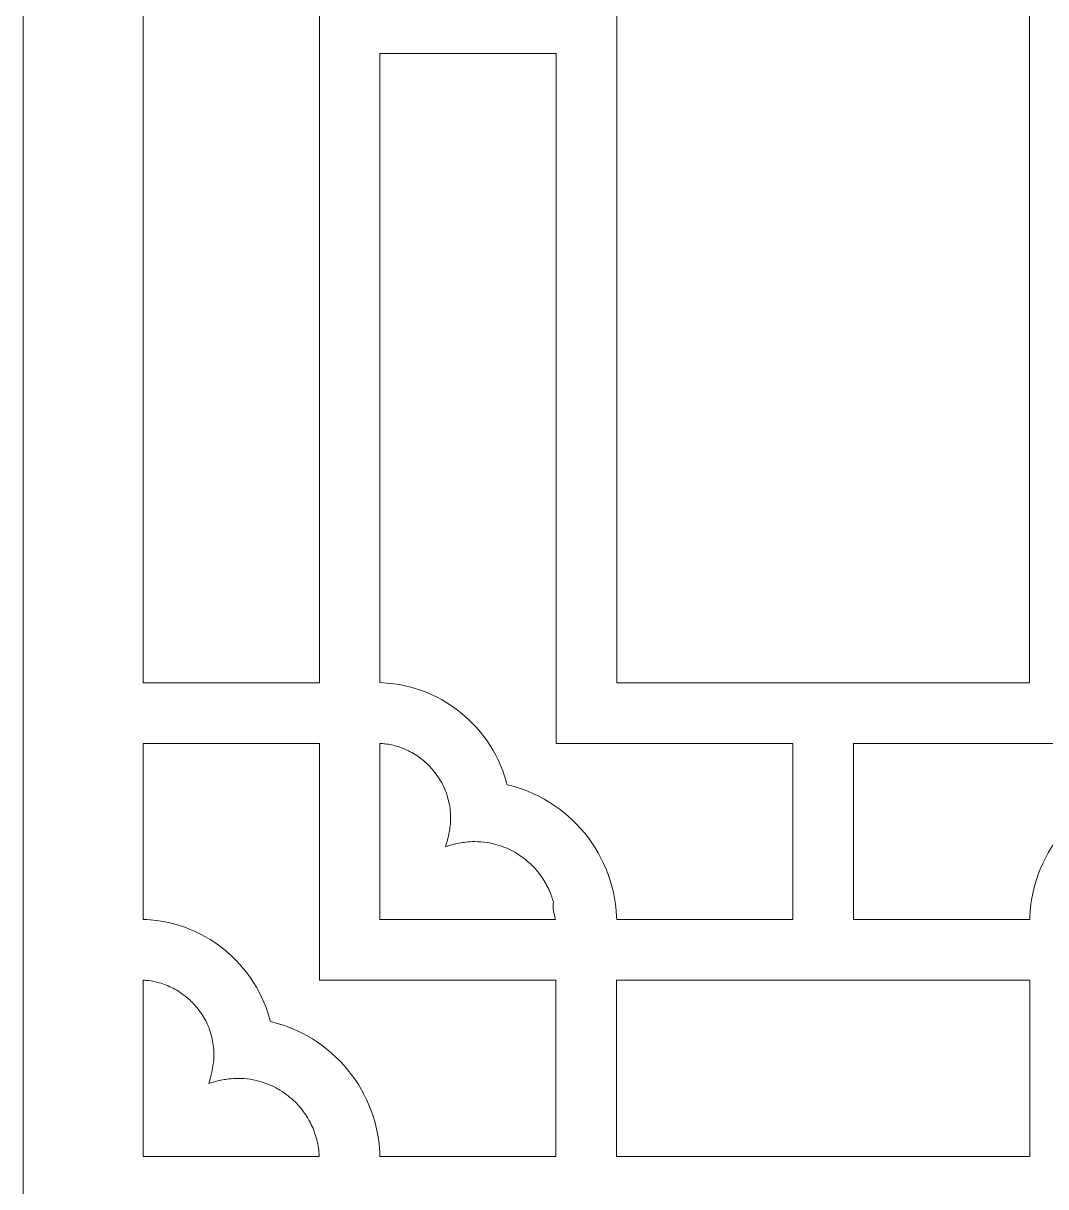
# Model space of a CAD drawing. Header units: centimetres. Extents: x -16.1 to -7.2, y -9.5 to 9.5.
# Drawn here: x -16.137 to -13.483, y -3.02 to 0 of the extents above; entities that cross this region are included whole.
import ezdxf

# ---------------------------------------------------------------- set-up
doc = ezdxf.new("R2010")
doc.units = ezdxf.units.CM
doc.header["$MEASUREMENT"] = 0
doc.layers.add('layer 1', color=7, linetype='Continuous')

msp = doc.modelspace()

# ---------------------------------------------------------------- linework, layer by layer
at = {"layer": 'layer 1', "color": 250, "lineweight": 9}
msp.add_open_spline([(-11.98374, 9.5), (-11.98374, 9.5), (-11.98374, -9.5), (-11.98374, -9.5), (-11.98374, -9.5), (-11.98374, -9.5), (-16.13676, -9.5), (-16.13676, -9.5), (-16.13676, -9.5), (-16.13676, -9.5), (-16.13676, 9.5), (-16.13676, 9.5), (-16.13676, 9.5), (-16.13676, 9.5), (-11.98374, 9.5), (-11.98374, 9.5)], degree=3, knots=[0, 0, 0, 0, 0.2, 0.2, 0.2, 0.2, 0.4, 0.4, 0.4, 0.4, 0.6, 0.6, 0.6, 0.6, 1, 1, 1, 1], dxfattribs=at)
at = {"layer": 'layer 1', "color": 7, "lineweight": 9}
for points, knots in [([(-15.82527, 1.71264), (-15.82527, 1.71264), (-15.82527, -1.71187), (-15.82527, -1.71187), (-15.82527, -1.71187), (-15.82527, -1.71187), (-15.368, -1.71187), (-15.368, -1.71187), (-15.368, -1.71187), (-15.368, -1.71187), (-15.368, 1.71264), (-15.368, 1.71264), (-15.368, 1.71264), (-15.368, 1.71264), (-15.82527, 1.71264), (-15.82527, 1.71264)], [0, 0, 0, 0, 0.2, 0.2, 0.2, 0.2, 0.4, 0.4, 0.4, 0.4, 0.6, 0.6, 0.6, 0.6, 1, 1, 1, 1]), ([(-13.52434, 1.7121), (-13.52434, 1.7121), (-14.59619, 1.7121), (-14.59619, 1.7121), (-14.59619, 1.7121), (-14.59619, 1.7121), (-14.59619, -1.71207), (-14.59619, -1.71207), (-14.59619, -1.71207), (-14.59619, -1.71207), (-13.52434, -1.71207), (-13.52434, -1.71207), (-13.52434, -1.71207), (-13.52434, -1.71207), (-13.52434, 1.7121), (-13.52434, 1.7121)], [0, 0, 0, 0, 0.2, 0.2, 0.2, 0.2, 0.4, 0.4, 0.4, 0.4, 0.6, 0.6, 0.6, 0.6, 1, 1, 1, 1]), ([(-15.07558, -1.7431), (-15.07558, -1.7431), (-15.0624, -1.74949), (-15.0624, -1.74949), (-15.0624, -1.74949), (-15.0624, -1.74949), (-15.04957, -1.75638), (-15.04957, -1.75638), (-15.04957, -1.75638), (-15.04957, -1.75638), (-15.03705, -1.76379), (-15.03705, -1.76379), (-15.03705, -1.76379), (-15.03705, -1.76379), (-15.02485, -1.77169), (-15.02485, -1.77169), (-15.02485, -1.77169), (-15.02485, -1.77169), (-15.01301, -1.78008), (-15.01301, -1.78008), (-15.01301, -1.78008), (-15.01301, -1.78008), (-15.00156, -1.78894), (-15.00156, -1.78894), (-15.00156, -1.78894), (-15.00156, -1.78894), (-14.99047, -1.79823), (-14.99047, -1.79823), (-14.99047, -1.79823), (-14.99047, -1.79823), (-14.97976, -1.80798), (-14.97976, -1.80798), (-14.97976, -1.80798), (-14.97976, -1.80798), (-14.96947, -1.81816), (-14.96947, -1.81816), (-14.96947, -1.81816), (-14.96947, -1.81816), (-14.95963, -1.82874), (-14.95963, -1.82874), (-14.95963, -1.82874), (-14.95963, -1.82874), (-14.95017, -1.83972), (-14.95017, -1.83972), (-14.95017, -1.83972), (-14.95017, -1.83972), (-14.9412, -1.85108), (-14.9412, -1.85108), (-14.9412, -1.85108), (-14.9412, -1.85108), (-14.93266, -1.86281), (-14.93266, -1.86281), (-14.93266, -1.86281), (-14.93266, -1.86281), (-14.92463, -1.8749), (-14.92463, -1.8749), (-14.92463, -1.8749), (-14.92463, -1.8749), (-14.91708, -1.88733), (-14.91708, -1.88733), (-14.91708, -1.88733), (-14.91708, -1.88733), (-14.91002, -1.90009), (-14.91002, -1.90009), (-14.91002, -1.90009), (-14.91002, -1.90009), (-14.90351, -1.91316), (-14.90351, -1.91316), (-14.90351, -1.91316), (-14.90351, -1.91316), (-14.89752, -1.92652), (-14.89752, -1.92652), (-14.89752, -1.92652), (-14.89752, -1.92652), (-14.89208, -1.94018), (-14.89208, -1.94018), (-14.89208, -1.94018), (-14.89208, -1.94018), (-14.88719, -1.95411), (-14.88719, -1.95411), (-14.88719, -1.95411), (-14.88719, -1.95411), (-14.88289, -1.96829), (-14.88289, -1.96829), (-14.88289, -1.96829), (-14.88289, -1.96829), (-14.88076, -1.97647), (-14.88076, -1.97647), (-14.88076, -1.97647), (-14.88076, -1.97647), (-14.87163, -1.97867), (-14.87163, -1.97867), (-14.87163, -1.97867), (-14.87163, -1.97867), (-14.85642, -1.98301), (-14.85642, -1.98301), (-14.85642, -1.98301), (-14.85642, -1.98301), (-14.84152, -1.98797), (-14.84152, -1.98797), (-14.84152, -1.98797), (-14.84152, -1.98797), (-14.82689, -1.99355), (-14.82689, -1.99355), (-14.82689, -1.99355), (-14.82689, -1.99355), (-14.81258, -1.99972), (-14.81258, -1.99972), (-14.81258, -1.99972), (-14.81258, -1.99972), (-14.79856, -2.00647), (-14.79856, -2.00647), (-14.79856, -2.00647), (-14.79856, -2.00647), (-14.7849, -2.0138), (-14.7849, -2.0138), (-14.7849, -2.0138), (-14.7849, -2.0138), (-14.77159, -2.02166), (-14.77159, -2.02166), (-14.77159, -2.02166), (-14.77159, -2.02166), (-14.75863, -2.03005), (-14.75863, -2.03005), (-14.75863, -2.03005), (-14.75863, -2.03005), (-14.74605, -2.03898), (-14.74605, -2.03898), (-14.74605, -2.03898), (-14.74605, -2.03898), (-14.73386, -2.04841), (-14.73386, -2.04841), (-14.73386, -2.04841), (-14.73386, -2.04841), (-14.72209, -2.05832), (-14.72209, -2.05832), (-14.72209, -2.05832), (-14.72209, -2.05832), (-14.71075, -2.0687), (-14.71075, -2.0687), (-14.71075, -2.0687), (-14.71075, -2.0687), (-14.69983, -2.07954), (-14.69983, -2.07954), (-14.69983, -2.07954), (-14.69983, -2.07954), (-14.68939, -2.09082), (-14.68939, -2.09082), (-14.68939, -2.09082), (-14.68939, -2.09082), (-14.67938, -2.10253), (-14.67938, -2.10253), (-14.67938, -2.10253), (-14.67938, -2.10253), (-14.66988, -2.11465), (-14.66988, -2.11465), (-14.66988, -2.11465), (-14.66988, -2.11465), (-14.66089, -2.12717), (-14.66089, -2.12717), (-14.66089, -2.12717), (-14.66089, -2.12717), (-14.65241, -2.14008), (-14.65241, -2.14008), (-14.65241, -2.14008), (-14.65241, -2.14008), (-14.64446, -2.15334), (-14.64446, -2.15334), (-14.64446, -2.15334), (-14.64446, -2.15334), (-14.63704, -2.16695), (-14.63704, -2.16695), (-14.63704, -2.16695), (-14.63704, -2.16695), (-14.63021, -2.1809), (-14.63021, -2.1809), (-14.63021, -2.1809), (-14.63021, -2.1809), (-14.62397, -2.19518), (-14.62397, -2.19518), (-14.62397, -2.19518), (-14.62397, -2.19518), (-14.61829, -2.20975), (-14.61829, -2.20975), (-14.61829, -2.20975), (-14.61829, -2.20975), (-14.61322, -2.22461), (-14.61322, -2.22461), (-14.61322, -2.22461), (-14.61322, -2.22461), (-14.60879, -2.23977), (-14.60879, -2.23977), (-14.60879, -2.23977), (-14.60879, -2.23977), (-14.60499, -2.25516), (-14.60499, -2.25516), (-14.60499, -2.25516), (-14.60499, -2.25516), (-14.60188, -2.27081), (-14.60188, -2.27081), (-14.60188, -2.27081), (-14.60188, -2.27081), (-14.59939, -2.28667), (-14.59939, -2.28667), (-14.59939, -2.28667), (-14.59939, -2.28667), (-14.59761, -2.30275), (-14.59761, -2.30275), (-14.59761, -2.30275), (-14.59761, -2.30275), (-14.59651, -2.31902), (-14.59651, -2.31902), (-14.59651, -2.31902), (-14.59651, -2.31902), (-14.59635, -2.32662), (-14.59635, -2.32662), (-14.59635, -2.32662), (-14.59635, -2.32662), (-14.13889, -2.32662), (-14.13889, -2.32662), (-14.13889, -2.32662), (-14.13889, -2.32662), (-14.13889, -1.86935), (-14.13889, -1.86935), (-14.13889, -1.86935), (-14.13889, -1.86935), (-14.75343, -1.86935), (-14.75343, -1.86935), (-14.75343, -1.86935), (-14.75343, -1.86935), (-14.75343, -0.07862), (-14.75343, -0.07862), (-14.75343, -0.07862), (-14.75343, -0.07862), (-15.21073, -0.07862), (-15.21073, -0.07862), (-15.21073, -0.07862), (-15.21073, -0.07862), (-15.21073, -1.71149), (-15.21073, -1.71149), (-15.21073, -1.71149), (-15.19878, -1.71177), (-15.18702, -1.713), (-15.17518, -1.71432), (-15.17518, -1.71432), (-15.17518, -1.71432), (-15.16024, -1.71664), (-15.16024, -1.71664), (-15.16024, -1.71664), (-15.16024, -1.71664), (-15.14551, -1.71957), (-15.14551, -1.71957), (-15.14551, -1.71957), (-15.14551, -1.71957), (-15.13104, -1.72312), (-15.13104, -1.72312), (-15.13104, -1.72312), (-15.13104, -1.72312), (-15.11677, -1.72725), (-15.11677, -1.72725), (-15.11677, -1.72725), (-15.11677, -1.72725), (-15.10276, -1.73198), (-15.10276, -1.73198), (-15.10276, -1.73198), (-15.10276, -1.73198), (-15.08904, -1.73726), (-15.08904, -1.73726), (-15.08904, -1.73726), (-15.08904, -1.73726), (-15.07558, -1.7431), (-15.07558, -1.7431)], [0, 0, 0, 0, 0.0144928, 0.0144928, 0.0144928, 0.0144928, 0.0289855, 0.0289855, 0.0289855, 0.0289855, 0.0434783, 0.0434783, 0.0434783, 0.0434783, 0.057971, 0.057971, 0.057971, 0.057971, 0.0724638, 0.0724638, 0.0724638, 0.0724638, 0.0869565, 0.0869565, 0.0869565, 0.0869565, 0.1014493, 0.1014493, 0.1014493, 0.1014493, 0.115942, 0.115942, 0.115942, 0.115942, 0.1304348, 0.1304348, 0.1304348, 0.1304348, 0.1449275, 0.1449275, 0.1449275, 0.1449275, 0.1594203, 0.1594203, 0.1594203, 0.1594203, 0.173913, 0.173913, 0.173913, 0.173913, 0.1884058, 0.1884058, 0.1884058, 0.1884058, 0.2028986, 0.2028986, 0.2028986, 0.2028986, 0.2173913, 0.2173913, 0.2173913, 0.2173913, 0.2318841, 0.2318841, 0.2318841, 0.2318841, 0.2463768, 0.2463768, 0.2463768, 0.2463768, 0.2608696, 0.2608696, 0.2608696, 0.2608696, 0.2753623, 0.2753623, 0.2753623, 0.2753623, 0.2898551, 0.2898551, 0.2898551, 0.2898551, 0.3043478, 0.3043478, 0.3043478, 0.3043478, 0.3188406, 0.3188406, 0.3188406, 0.3188406, 0.3333333, 0.3333333, 0.3333333, 0.3333333, 0.3478261, 0.3478261, 0.3478261, 0.3478261, 0.3623188, 0.3623188, 0.3623188, 0.3623188, 0.3768116, 0.3768116, 0.3768116, 0.3768116, 0.3913043, 0.3913043, 0.3913043, 0.3913043, 0.4057971, 0.4057971, 0.4057971, 0.4057971, 0.4202899, 0.4202899, 0.4202899, 0.4202899, 0.4347826, 0.4347826, 0.4347826, 0.4347826, 0.4492754, 0.4492754, 0.4492754, 0.4492754, 0.4637681, 0.4637681, 0.4637681, 0.4637681, 0.4782609, 0.4782609, 0.4782609, 0.4782609, 0.4927536, 0.4927536, 0.4927536, 0.4927536, 0.5072464, 0.5072464, 0.5072464, 0.5072464, 0.5217391, 0.5217391, 0.5217391, 0.5217391, 0.5362319, 0.5362319, 0.5362319, 0.5362319, 0.5507246, 0.5507246, 0.5507246, 0.5507246, 0.5652174, 0.5652174, 0.5652174, 0.5652174, 0.5797101, 0.5797101, 0.5797101, 0.5797101, 0.5942029, 0.5942029, 0.5942029, 0.5942029, 0.6086957, 0.6086957, 0.6086957, 0.6086957, 0.6231884, 0.6231884, 0.6231884, 0.6231884, 0.6376812, 0.6376812, 0.6376812, 0.6376812, 0.6521739, 0.6521739, 0.6521739, 0.6521739, 0.6666667, 0.6666667, 0.6666667, 0.6666667, 0.6811594, 0.6811594, 0.6811594, 0.6811594, 0.6956522, 0.6956522, 0.6956522, 0.6956522, 0.7101449, 0.7101449, 0.7101449, 0.7101449, 0.7246377, 0.7246377, 0.7246377, 0.7246377, 0.7391304, 0.7391304, 0.7391304, 0.7391304, 0.7536232, 0.7536232, 0.7536232, 0.7536232, 0.7681159, 0.7681159, 0.7681159, 0.7681159, 0.7826087, 0.7826087, 0.7826087, 0.7826087, 0.7971014, 0.7971014, 0.7971014, 0.7971014, 0.8115942, 0.8115942, 0.8115942, 0.8115942, 0.826087, 0.826087, 0.826087, 0.826087, 0.8405797, 0.8405797, 0.8405797, 0.8405797, 0.8550725, 0.8550725, 0.8550725, 0.8550725, 0.8695652, 0.8695652, 0.8695652, 0.8695652, 0.884058, 0.884058, 0.884058, 0.884058, 0.8985507, 0.8985507, 0.8985507, 0.8985507, 0.9130435, 0.9130435, 0.9130435, 0.9130435, 0.9275362, 0.9275362, 0.9275362, 0.9275362, 0.942029, 0.942029, 0.942029, 0.942029, 0.9565217, 0.9565217, 0.9565217, 0.9565217, 0.9710145, 0.9710145, 0.9710145, 0.9710145, 1, 1, 1, 1]), ([(-13.45062, -2.11465), (-13.45062, -2.11465), (-13.4411, -2.10253), (-13.4411, -2.10253), (-13.4411, -2.10253), (-13.4411, -2.10253), (-13.43114, -2.09082), (-13.43114, -2.09082), (-13.43114, -2.09082), (-13.43114, -2.09082), (-13.42067, -2.07954), (-13.42067, -2.07954), (-13.42067, -2.07954), (-13.42067, -2.07954), (-13.40976, -2.0687), (-13.40976, -2.0687), (-13.40976, -2.0687), (-13.40976, -2.0687), (-13.39841, -2.05832), (-13.39841, -2.05832), (-13.39841, -2.05832), (-13.39841, -2.05832), (-13.38662, -2.04841), (-13.38662, -2.04841), (-13.38662, -2.04841), (-13.38662, -2.04841), (-13.37445, -2.03898), (-13.37445, -2.03898), (-13.37445, -2.03898), (-13.37445, -2.03898), (-13.36188, -2.03005), (-13.36188, -2.03005), (-13.36188, -2.03005), (-13.36188, -2.03005), (-13.34894, -2.02166), (-13.34894, -2.02166), (-13.34894, -2.02166), (-13.34894, -2.02166), (-13.3356, -2.0138), (-13.3356, -2.0138), (-13.3356, -2.0138), (-13.3356, -2.0138), (-13.32192, -2.00647), (-13.32192, -2.00647), (-13.32192, -2.00647), (-13.32192, -2.00647), (-13.30792, -1.99972), (-13.30792, -1.99972), (-13.30792, -1.99972), (-13.30792, -1.99972), (-13.29362, -1.99355), (-13.29362, -1.99355), (-13.29362, -1.99355), (-13.29362, -1.99355), (-13.27899, -1.98797), (-13.27899, -1.98797), (-13.27899, -1.98797), (-13.27899, -1.98797), (-13.26408, -1.98301), (-13.26408, -1.98301), (-13.26408, -1.98301), (-13.26408, -1.98301), (-13.2489, -1.97867), (-13.2489, -1.97867), (-13.2489, -1.97867), (-13.2489, -1.97867), (-13.23974, -1.97647), (-13.23974, -1.97647), (-13.23974, -1.97647), (-13.23974, -1.97647), (-13.23764, -1.96829), (-13.23764, -1.96829), (-13.23764, -1.96829), (-13.23764, -1.96829), (-13.23331, -1.95411), (-13.23331, -1.95411), (-13.23331, -1.95411), (-13.23331, -1.95411), (-13.22842, -1.94018), (-13.22842, -1.94018), (-13.22842, -1.94018), (-13.22842, -1.94018), (-13.22298, -1.92652), (-13.22298, -1.92652), (-13.22298, -1.92652), (-13.22298, -1.92652), (-13.21699, -1.91316), (-13.21699, -1.91316), (-13.21699, -1.91316), (-13.21699, -1.91316), (-13.21045, -1.90009), (-13.21045, -1.90009), (-13.21045, -1.90009), (-13.21045, -1.90009), (-13.20343, -1.88733), (-13.20343, -1.88733), (-13.20343, -1.88733), (-13.20343, -1.88733), (-13.19588, -1.8749), (-13.19588, -1.8749), (-13.19588, -1.8749), (-13.19588, -1.8749), (-13.18781, -1.86281), (-13.18781, -1.86281), (-13.18781, -1.86281), (-13.18781, -1.86281), (-13.1793, -1.85107), (-13.1793, -1.85107), (-13.1793, -1.85107), (-13.1793, -1.85107), (-13.17031, -1.83972), (-13.17031, -1.83972), (-13.17031, -1.83972), (-13.17031, -1.83972), (-13.1609, -1.82874), (-13.1609, -1.82874), (-13.1609, -1.82874), (-13.1609, -1.82874), (-13.15103, -1.81816), (-13.15103, -1.81816), (-13.15103, -1.81816), (-13.15103, -1.81816), (-13.14072, -1.80798), (-13.14072, -1.80798), (-13.14072, -1.80798), (-13.14072, -1.80798), (-13.13003, -1.79823), (-13.13003, -1.79823), (-13.13003, -1.79823), (-13.13003, -1.79823), (-13.11895, -1.78894), (-13.11895, -1.78894), (-13.11895, -1.78894), (-13.11895, -1.78894), (-13.10747, -1.78008), (-13.10747, -1.78008), (-13.10747, -1.78008), (-13.10747, -1.78008), (-13.09565, -1.77169), (-13.09565, -1.77169), (-13.09565, -1.77169), (-13.09565, -1.77169), (-13.08345, -1.76379), (-13.08345, -1.76379), (-13.08345, -1.76379), (-13.08345, -1.76379), (-13.07093, -1.75638), (-13.07093, -1.75638), (-13.07093, -1.75638), (-13.07093, -1.75638), (-13.05808, -1.74949), (-13.05808, -1.74949), (-13.05808, -1.74949), (-13.05808, -1.74949), (-13.04492, -1.7431), (-13.04492, -1.7431), (-13.04492, -1.7431), (-13.04492, -1.7431), (-13.03147, -1.73726), (-13.03147, -1.73726), (-13.03147, -1.73726), (-13.03147, -1.73726), (-13.01774, -1.73198), (-13.01774, -1.73198), (-13.01774, -1.73198), (-13.01774, -1.73198), (-13.00374, -1.72725), (-13.00374, -1.72725), (-13.00374, -1.72725), (-13.00374, -1.72725), (-12.98949, -1.72312), (-12.98949, -1.72312), (-12.98949, -1.72312), (-12.98949, -1.72312), (-12.975, -1.71957), (-12.975, -1.71957), (-12.975, -1.71957), (-12.975, -1.71957), (-12.96028, -1.71664), (-12.96028, -1.71664), (-12.96028, -1.71664), (-12.96028, -1.71664), (-12.94535, -1.71432), (-12.94535, -1.71432), (-12.94535, -1.71432), (-12.93348, -1.713), (-12.92172, -1.71177), (-12.90977, -1.71149), (-12.90977, -1.71149), (-12.90977, -1.71149), (-12.90977, -0.07862), (-12.90977, -0.07862), (-12.90977, -0.07862), (-12.90977, -0.07862), (-13.36707, -0.07862), (-13.36707, -0.07862), (-13.36707, -0.07862), (-13.36707, -0.07862), (-13.36707, -1.86935), (-13.36707, -1.86935), (-13.36707, -1.86935), (-13.36707, -1.86935), (-13.98161, -1.86935), (-13.98161, -1.86935), (-13.98161, -1.86935), (-13.98161, -1.86935), (-13.98161, -2.32662), (-13.98161, -2.32662), (-13.98161, -2.32662), (-13.98161, -2.32662), (-13.52415, -2.32662), (-13.52415, -2.32662), (-13.52415, -2.32662), (-13.52415, -2.32662), (-13.52396, -2.31902), (-13.52396, -2.31902), (-13.52396, -2.31902), (-13.52396, -2.31902), (-13.52289, -2.30275), (-13.52289, -2.30275), (-13.52289, -2.30275), (-13.52289, -2.30275), (-13.52111, -2.28667), (-13.52111, -2.28667), (-13.52111, -2.28667), (-13.52111, -2.28667), (-13.51865, -2.27081), (-13.51865, -2.27081), (-13.51865, -2.27081), (-13.51865, -2.27081), (-13.51551, -2.25516), (-13.51551, -2.25516), (-13.51551, -2.25516), (-13.51551, -2.25516), (-13.51171, -2.23977), (-13.51171, -2.23977), (-13.51171, -2.23977), (-13.51171, -2.23977), (-13.50728, -2.22461), (-13.50728, -2.22461), (-13.50728, -2.22461), (-13.50728, -2.22461), (-13.50222, -2.20975), (-13.50222, -2.20975), (-13.50222, -2.20975), (-13.50222, -2.20975), (-13.49656, -2.19518), (-13.49656, -2.19518), (-13.49656, -2.19518), (-13.49656, -2.19518), (-13.49027, -2.1809), (-13.49027, -2.1809), (-13.49027, -2.1809), (-13.49027, -2.1809), (-13.48343, -2.16695), (-13.48343, -2.16695), (-13.48343, -2.16695), (-13.48343, -2.16695), (-13.47605, -2.15334), (-13.47605, -2.15334), (-13.47605, -2.15334), (-13.47605, -2.15334), (-13.46809, -2.14008), (-13.46809, -2.14008), (-13.46809, -2.14008), (-13.46809, -2.14008), (-13.45962, -2.12717), (-13.45962, -2.12717), (-13.45962, -2.12717), (-13.45962, -2.12717), (-13.45062, -2.11465), (-13.45062, -2.11465)], [0, 0, 0, 0, 0.0144928, 0.0144928, 0.0144928, 0.0144928, 0.0289855, 0.0289855, 0.0289855, 0.0289855, 0.0434783, 0.0434783, 0.0434783, 0.0434783, 0.057971, 0.057971, 0.057971, 0.057971, 0.0724638, 0.0724638, 0.0724638, 0.0724638, 0.0869565, 0.0869565, 0.0869565, 0.0869565, 0.1014493, 0.1014493, 0.1014493, 0.1014493, 0.115942, 0.115942, 0.115942, 0.115942, 0.1304348, 0.1304348, 0.1304348, 0.1304348, 0.1449275, 0.1449275, 0.1449275, 0.1449275, 0.1594203, 0.1594203, 0.1594203, 0.1594203, 0.173913, 0.173913, 0.173913, 0.173913, 0.1884058, 0.1884058, 0.1884058, 0.1884058, 0.2028986, 0.2028986, 0.2028986, 0.2028986, 0.2173913, 0.2173913, 0.2173913, 0.2173913, 0.2318841, 0.2318841, 0.2318841, 0.2318841, 0.2463768, 0.2463768, 0.2463768, 0.2463768, 0.2608696, 0.2608696, 0.2608696, 0.2608696, 0.2753623, 0.2753623, 0.2753623, 0.2753623, 0.2898551, 0.2898551, 0.2898551, 0.2898551, 0.3043478, 0.3043478, 0.3043478, 0.3043478, 0.3188406, 0.3188406, 0.3188406, 0.3188406, 0.3333333, 0.3333333, 0.3333333, 0.3333333, 0.3478261, 0.3478261, 0.3478261, 0.3478261, 0.3623188, 0.3623188, 0.3623188, 0.3623188, 0.3768116, 0.3768116, 0.3768116, 0.3768116, 0.3913043, 0.3913043, 0.3913043, 0.3913043, 0.4057971, 0.4057971, 0.4057971, 0.4057971, 0.4202899, 0.4202899, 0.4202899, 0.4202899, 0.4347826, 0.4347826, 0.4347826, 0.4347826, 0.4492754, 0.4492754, 0.4492754, 0.4492754, 0.4637681, 0.4637681, 0.4637681, 0.4637681, 0.4782609, 0.4782609, 0.4782609, 0.4782609, 0.4927536, 0.4927536, 0.4927536, 0.4927536, 0.5072464, 0.5072464, 0.5072464, 0.5072464, 0.5217391, 0.5217391, 0.5217391, 0.5217391, 0.5362319, 0.5362319, 0.5362319, 0.5362319, 0.5507246, 0.5507246, 0.5507246, 0.5507246, 0.5652174, 0.5652174, 0.5652174, 0.5652174, 0.5797101, 0.5797101, 0.5797101, 0.5797101, 0.5942029, 0.5942029, 0.5942029, 0.5942029, 0.6086957, 0.6086957, 0.6086957, 0.6086957, 0.6231884, 0.6231884, 0.6231884, 0.6231884, 0.6376812, 0.6376812, 0.6376812, 0.6376812, 0.6521739, 0.6521739, 0.6521739, 0.6521739, 0.6666667, 0.6666667, 0.6666667, 0.6666667, 0.6811594, 0.6811594, 0.6811594, 0.6811594, 0.6956522, 0.6956522, 0.6956522, 0.6956522, 0.7101449, 0.7101449, 0.7101449, 0.7101449, 0.7246377, 0.7246377, 0.7246377, 0.7246377, 0.7391304, 0.7391304, 0.7391304, 0.7391304, 0.7536232, 0.7536232, 0.7536232, 0.7536232, 0.7681159, 0.7681159, 0.7681159, 0.7681159, 0.7826087, 0.7826087, 0.7826087, 0.7826087, 0.7971014, 0.7971014, 0.7971014, 0.7971014, 0.8115942, 0.8115942, 0.8115942, 0.8115942, 0.826087, 0.826087, 0.826087, 0.826087, 0.8405797, 0.8405797, 0.8405797, 0.8405797, 0.8550725, 0.8550725, 0.8550725, 0.8550725, 0.8695652, 0.8695652, 0.8695652, 0.8695652, 0.884058, 0.884058, 0.884058, 0.884058, 0.8985507, 0.8985507, 0.8985507, 0.8985507, 0.9130435, 0.9130435, 0.9130435, 0.9130435, 0.9275362, 0.9275362, 0.9275362, 0.9275362, 0.942029, 0.942029, 0.942029, 0.942029, 0.9565217, 0.9565217, 0.9565217, 0.9565217, 0.9710145, 0.9710145, 0.9710145, 0.9710145, 1, 1, 1, 1]), ([(-15.69013, -2.35766), (-15.69013, -2.35766), (-15.67697, -2.36403), (-15.67697, -2.36403), (-15.67697, -2.36403), (-15.67697, -2.36403), (-15.66412, -2.37094), (-15.66412, -2.37094), (-15.66412, -2.37094), (-15.66412, -2.37094), (-15.65159, -2.37835), (-15.65159, -2.37835), (-15.65159, -2.37835), (-15.65159, -2.37835), (-15.63943, -2.38625), (-15.63943, -2.38625), (-15.63943, -2.38625), (-15.63943, -2.38625), (-15.62758, -2.39464), (-15.62758, -2.39464), (-15.62758, -2.39464), (-15.62758, -2.39464), (-15.61612, -2.4035), (-15.61612, -2.4035), (-15.61612, -2.4035), (-15.61612, -2.4035), (-15.60502, -2.41279), (-15.60502, -2.41279), (-15.60502, -2.41279), (-15.60502, -2.41279), (-15.59432, -2.42254), (-15.59432, -2.42254), (-15.59432, -2.42254), (-15.59432, -2.42254), (-15.58402, -2.43272), (-15.58402, -2.43272), (-15.58402, -2.43272), (-15.58402, -2.43272), (-15.57417, -2.44328), (-15.57417, -2.44328), (-15.57417, -2.44328), (-15.57417, -2.44328), (-15.56474, -2.45426), (-15.56474, -2.45426), (-15.56474, -2.45426), (-15.56474, -2.45426), (-15.55575, -2.46563), (-15.55575, -2.46563), (-15.55575, -2.46563), (-15.55575, -2.46563), (-15.54724, -2.47736), (-15.54724, -2.47736), (-15.54724, -2.47736), (-15.54724, -2.47736), (-15.5392, -2.48945), (-15.5392, -2.48945), (-15.5392, -2.48945), (-15.5392, -2.48945), (-15.53162, -2.50187), (-15.53162, -2.50187), (-15.53162, -2.50187), (-15.53162, -2.50187), (-15.5246, -2.51463), (-15.5246, -2.51463), (-15.5246, -2.51463), (-15.5246, -2.51463), (-15.51806, -2.5277), (-15.51806, -2.5277), (-15.51806, -2.5277), (-15.51806, -2.5277), (-15.51207, -2.54108), (-15.51207, -2.54108), (-15.51207, -2.54108), (-15.51207, -2.54108), (-15.50663, -2.55474), (-15.50663, -2.55474), (-15.50663, -2.55474), (-15.50663, -2.55474), (-15.50176, -2.56867), (-15.50176, -2.56867), (-15.50176, -2.56867), (-15.50176, -2.56867), (-15.49744, -2.58285), (-15.49744, -2.58285), (-15.49744, -2.58285), (-15.49744, -2.58285), (-15.49533, -2.59102), (-15.49533, -2.59102), (-15.49533, -2.59102), (-15.49533, -2.59102), (-15.48617, -2.59323), (-15.48617, -2.59323), (-15.48617, -2.59323), (-15.48617, -2.59323), (-15.47099, -2.59757), (-15.47099, -2.59757), (-15.47099, -2.59757), (-15.47099, -2.59757), (-15.45609, -2.60253), (-15.45609, -2.60253), (-15.45609, -2.60253), (-15.45609, -2.60253), (-15.44145, -2.60811), (-15.44145, -2.60811), (-15.44145, -2.60811), (-15.44145, -2.60811), (-15.42713, -2.61428), (-15.42713, -2.61428), (-15.42713, -2.61428), (-15.42713, -2.61428), (-15.41312, -2.62102), (-15.41312, -2.62102), (-15.41312, -2.62102), (-15.41312, -2.62102), (-15.39945, -2.62834), (-15.39945, -2.62834), (-15.39945, -2.62834), (-15.39945, -2.62834), (-15.38614, -2.63622), (-15.38614, -2.63622), (-15.38614, -2.63622), (-15.38614, -2.63622), (-15.37317, -2.64461), (-15.37317, -2.64461), (-15.37317, -2.64461), (-15.37317, -2.64461), (-15.36059, -2.65353), (-15.36059, -2.65353), (-15.36059, -2.65353), (-15.36059, -2.65353), (-15.34842, -2.66295), (-15.34842, -2.66295), (-15.34842, -2.66295), (-15.34842, -2.66295), (-15.33663, -2.67287), (-15.33663, -2.67287), (-15.33663, -2.67287), (-15.33663, -2.67287), (-15.32529, -2.68326), (-15.32529, -2.68326), (-15.32529, -2.68326), (-15.32529, -2.68326), (-15.31438, -2.69408), (-15.31438, -2.69408), (-15.31438, -2.69408), (-15.31438, -2.69408), (-15.30393, -2.70538), (-15.30393, -2.70538), (-15.30393, -2.70538), (-15.30393, -2.70538), (-15.29395, -2.71708), (-15.29395, -2.71708), (-15.29395, -2.71708), (-15.29395, -2.71708), (-15.28446, -2.7292), (-15.28446, -2.7292), (-15.28446, -2.7292), (-15.28446, -2.7292), (-15.27543, -2.74173), (-15.27543, -2.74173), (-15.27543, -2.74173), (-15.27543, -2.74173), (-15.26695, -2.75462), (-15.26695, -2.75462), (-15.26695, -2.75462), (-15.26695, -2.75462), (-15.25902, -2.7679), (-15.25902, -2.7679), (-15.25902, -2.7679), (-15.25902, -2.7679), (-15.25161, -2.7815), (-15.25161, -2.7815), (-15.25161, -2.7815), (-15.25161, -2.7815), (-15.24478, -2.79546), (-15.24478, -2.79546), (-15.24478, -2.79546), (-15.24478, -2.79546), (-15.23851, -2.80973), (-15.23851, -2.80973), (-15.23851, -2.80973), (-15.23851, -2.80973), (-15.23283, -2.82431), (-15.23283, -2.82431), (-15.23283, -2.82431), (-15.23283, -2.82431), (-15.2278, -2.83917), (-15.2278, -2.83917), (-15.2278, -2.83917), (-15.2278, -2.83917), (-15.22333, -2.85433), (-15.22333, -2.85433), (-15.22333, -2.85433), (-15.22333, -2.85433), (-15.21953, -2.86972), (-15.21953, -2.86972), (-15.21953, -2.86972), (-15.21953, -2.86972), (-15.21642, -2.88537), (-15.21642, -2.88537), (-15.21642, -2.88537), (-15.21642, -2.88537), (-15.21396, -2.90123), (-15.21396, -2.90123), (-15.21396, -2.90123), (-15.21396, -2.90123), (-15.21215, -2.91731), (-15.21215, -2.91731), (-15.21215, -2.91731), (-15.21215, -2.91731), (-15.21109, -2.93358), (-15.21109, -2.93358), (-15.21109, -2.93358), (-15.21109, -2.93358), (-15.21092, -2.94118), (-15.21092, -2.94118), (-15.21092, -2.94118), (-15.21092, -2.94118), (-14.75439, -2.94118), (-14.75439, -2.94118), (-14.75439, -2.94118), (-14.75439, -2.94118), (-14.75439, -2.48389), (-14.75439, -2.48389), (-14.75439, -2.48389), (-14.75439, -2.48389), (-15.368, -2.48389), (-15.368, -2.48389), (-15.368, -2.48389), (-15.368, -2.48389), (-15.368, -1.86914), (-15.368, -1.86914), (-15.368, -1.86914), (-15.368, -1.86914), (-15.82527, -1.86914), (-15.82527, -1.86914), (-15.82527, -1.86914), (-15.82527, -1.86914), (-15.82527, -2.32605), (-15.82527, -2.32605), (-15.82527, -2.32605), (-15.81335, -2.32632), (-15.80156, -2.32756), (-15.78973, -2.32888), (-15.78973, -2.32888), (-15.78973, -2.32888), (-15.77479, -2.33119), (-15.77479, -2.33119), (-15.77479, -2.33119), (-15.77479, -2.33119), (-15.76008, -2.33413), (-15.76008, -2.33413), (-15.76008, -2.33413), (-15.76008, -2.33413), (-15.74558, -2.33767), (-15.74558, -2.33767), (-15.74558, -2.33767), (-15.74558, -2.33767), (-15.73131, -2.34181), (-15.73131, -2.34181), (-15.73131, -2.34181), (-15.73131, -2.34181), (-15.71731, -2.34653), (-15.71731, -2.34653), (-15.71731, -2.34653), (-15.71731, -2.34653), (-15.70358, -2.35182), (-15.70358, -2.35182), (-15.70358, -2.35182), (-15.70358, -2.35182), (-15.69013, -2.35766), (-15.69013, -2.35766)], [0, 0, 0, 0, 0.0144928, 0.0144928, 0.0144928, 0.0144928, 0.0289855, 0.0289855, 0.0289855, 0.0289855, 0.0434783, 0.0434783, 0.0434783, 0.0434783, 0.057971, 0.057971, 0.057971, 0.057971, 0.0724638, 0.0724638, 0.0724638, 0.0724638, 0.0869565, 0.0869565, 0.0869565, 0.0869565, 0.1014493, 0.1014493, 0.1014493, 0.1014493, 0.115942, 0.115942, 0.115942, 0.115942, 0.1304348, 0.1304348, 0.1304348, 0.1304348, 0.1449275, 0.1449275, 0.1449275, 0.1449275, 0.1594203, 0.1594203, 0.1594203, 0.1594203, 0.173913, 0.173913, 0.173913, 0.173913, 0.1884058, 0.1884058, 0.1884058, 0.1884058, 0.2028986, 0.2028986, 0.2028986, 0.2028986, 0.2173913, 0.2173913, 0.2173913, 0.2173913, 0.2318841, 0.2318841, 0.2318841, 0.2318841, 0.2463768, 0.2463768, 0.2463768, 0.2463768, 0.2608696, 0.2608696, 0.2608696, 0.2608696, 0.2753623, 0.2753623, 0.2753623, 0.2753623, 0.2898551, 0.2898551, 0.2898551, 0.2898551, 0.3043478, 0.3043478, 0.3043478, 0.3043478, 0.3188406, 0.3188406, 0.3188406, 0.3188406, 0.3333333, 0.3333333, 0.3333333, 0.3333333, 0.3478261, 0.3478261, 0.3478261, 0.3478261, 0.3623188, 0.3623188, 0.3623188, 0.3623188, 0.3768116, 0.3768116, 0.3768116, 0.3768116, 0.3913043, 0.3913043, 0.3913043, 0.3913043, 0.4057971, 0.4057971, 0.4057971, 0.4057971, 0.4202899, 0.4202899, 0.4202899, 0.4202899, 0.4347826, 0.4347826, 0.4347826, 0.4347826, 0.4492754, 0.4492754, 0.4492754, 0.4492754, 0.4637681, 0.4637681, 0.4637681, 0.4637681, 0.4782609, 0.4782609, 0.4782609, 0.4782609, 0.4927536, 0.4927536, 0.4927536, 0.4927536, 0.5072464, 0.5072464, 0.5072464, 0.5072464, 0.5217391, 0.5217391, 0.5217391, 0.5217391, 0.5362319, 0.5362319, 0.5362319, 0.5362319, 0.5507246, 0.5507246, 0.5507246, 0.5507246, 0.5652174, 0.5652174, 0.5652174, 0.5652174, 0.5797101, 0.5797101, 0.5797101, 0.5797101, 0.5942029, 0.5942029, 0.5942029, 0.5942029, 0.6086957, 0.6086957, 0.6086957, 0.6086957, 0.6231884, 0.6231884, 0.6231884, 0.6231884, 0.6376812, 0.6376812, 0.6376812, 0.6376812, 0.6521739, 0.6521739, 0.6521739, 0.6521739, 0.6666667, 0.6666667, 0.6666667, 0.6666667, 0.6811594, 0.6811594, 0.6811594, 0.6811594, 0.6956522, 0.6956522, 0.6956522, 0.6956522, 0.7101449, 0.7101449, 0.7101449, 0.7101449, 0.7246377, 0.7246377, 0.7246377, 0.7246377, 0.7391304, 0.7391304, 0.7391304, 0.7391304, 0.7536232, 0.7536232, 0.7536232, 0.7536232, 0.7681159, 0.7681159, 0.7681159, 0.7681159, 0.7826087, 0.7826087, 0.7826087, 0.7826087, 0.7971014, 0.7971014, 0.7971014, 0.7971014, 0.8115942, 0.8115942, 0.8115942, 0.8115942, 0.826087, 0.826087, 0.826087, 0.826087, 0.8405797, 0.8405797, 0.8405797, 0.8405797, 0.8550725, 0.8550725, 0.8550725, 0.8550725, 0.8695652, 0.8695652, 0.8695652, 0.8695652, 0.884058, 0.884058, 0.884058, 0.884058, 0.8985507, 0.8985507, 0.8985507, 0.8985507, 0.9130435, 0.9130435, 0.9130435, 0.9130435, 0.9275362, 0.9275362, 0.9275362, 0.9275362, 0.942029, 0.942029, 0.942029, 0.942029, 0.9565217, 0.9565217, 0.9565217, 0.9565217, 0.9710145, 0.9710145, 0.9710145, 0.9710145, 1, 1, 1, 1]), ([(-14.77066, -2.25225), (-14.77632, -2.24005), (-14.78272, -2.22845), (-14.7901, -2.21721), (-14.7901, -2.21721), (-14.79188, -2.21454), (-14.79368, -2.2119), (-14.79555, -2.20929), (-14.79555, -2.20929), (-14.80315, -2.19965), (-14.81122, -2.19006), (-14.8203, -2.18177), (-14.8203, -2.18177), (-14.83137, -2.17167), (-14.84318, -2.16266), (-14.85577, -2.15455), (-14.85577, -2.15455), (-14.86466, -2.14944), (-14.87376, -2.14477), (-14.88309, -2.14052), (-14.88309, -2.14052), (-14.89924, -2.13417), (-14.91574, -2.12949), (-14.93285, -2.12639), (-14.93285, -2.12639), (-14.9435, -2.12503), (-14.95425, -2.12422), (-14.96499, -2.12395), (-14.96499, -2.12395), (-14.97278, -2.12416), (-14.98052, -2.12466), (-14.98826, -2.12551), (-14.98826, -2.12551), (-14.9995, -2.12681), (-15.0111, -2.12859), (-15.02196, -2.13186), (-15.02196, -2.13186), (-15.02196, -2.13186), (-15.04058, -2.13749), (-15.04058, -2.13749), (-15.04058, -2.13749), (-15.03798, -2.12808), (-15.03522, -2.11868), (-15.03297, -2.1092), (-15.03297, -2.1092), (-15.02985, -2.09563), (-15.0275, -2.08148), (-15.02737, -2.06755), (-15.02737, -2.06755), (-15.02735, -2.05939), (-15.02762, -2.05126), (-15.02822, -2.04311), (-15.02822, -2.04311), (-15.03002, -2.02917), (-15.03294, -2.01559), (-15.0371, -2.00216), (-15.0371, -2.00216), (-15.04055, -1.99133), (-15.04544, -1.98089), (-15.05061, -1.97078), (-15.05061, -1.97078), (-15.05775, -1.95853), (-15.06568, -1.94709), (-15.07489, -1.93632), (-15.07489, -1.93632), (-15.08214, -1.92803), (-15.08988, -1.92035), (-15.0982, -1.91312), (-15.0982, -1.91312), (-15.0982, -1.91312), (-15.11469, -1.90091), (-15.11469, -1.90091), (-15.11469, -1.90091), (-15.12623, -1.89366), (-15.13812, -1.88742), (-15.15076, -1.88226), (-15.15076, -1.88226), (-15.15516, -1.88048), (-15.15959, -1.87883), (-15.1641, -1.87728), (-15.1641, -1.87728), (-15.17496, -1.87421), (-15.1862, -1.87141), (-15.19744, -1.87018), (-15.19744, -1.87018), (-15.20187, -1.86973), (-15.2063, -1.86935), (-15.21073, -1.86913), (-15.21073, -1.86913), (-15.21073, -1.86913), (-15.21073, -2.32662), (-15.21073, -2.32662), (-15.21073, -2.32662), (-15.21073, -2.32662), (-14.7554, -2.32662), (-14.7554, -2.32662), (-14.7554, -2.32662), (-14.75759, -2.31662), (-14.76007, -2.30682), (-14.76101, -2.2966), (-14.76101, -2.2966), (-14.76139, -2.29129), (-14.76134, -2.28619), (-14.76068, -2.28091), (-14.76068, -2.28091), (-14.76342, -2.27164), (-14.76654, -2.26253), (-14.77006, -2.25353), (-14.77006, -2.25353), (-14.77006, -2.25353), (-14.77066, -2.25225), (-14.77066, -2.25225)], [0, 0, 0, 0, 0.0344828, 0.0344828, 0.0344828, 0.0344828, 0.0689655, 0.0689655, 0.0689655, 0.0689655, 0.1034483, 0.1034483, 0.1034483, 0.1034483, 0.137931, 0.137931, 0.137931, 0.137931, 0.1724138, 0.1724138, 0.1724138, 0.1724138, 0.2068966, 0.2068966, 0.2068966, 0.2068966, 0.2413793, 0.2413793, 0.2413793, 0.2413793, 0.2758621, 0.2758621, 0.2758621, 0.2758621, 0.3103448, 0.3103448, 0.3103448, 0.3103448, 0.3448276, 0.3448276, 0.3448276, 0.3448276, 0.3793103, 0.3793103, 0.3793103, 0.3793103, 0.4137931, 0.4137931, 0.4137931, 0.4137931, 0.4482759, 0.4482759, 0.4482759, 0.4482759, 0.4827586, 0.4827586, 0.4827586, 0.4827586, 0.5172414, 0.5172414, 0.5172414, 0.5172414, 0.5517241, 0.5517241, 0.5517241, 0.5517241, 0.5862069, 0.5862069, 0.5862069, 0.5862069, 0.6206897, 0.6206897, 0.6206897, 0.6206897, 0.6551724, 0.6551724, 0.6551724, 0.6551724, 0.6896552, 0.6896552, 0.6896552, 0.6896552, 0.7241379, 0.7241379, 0.7241379, 0.7241379, 0.7586207, 0.7586207, 0.7586207, 0.7586207, 0.7931034, 0.7931034, 0.7931034, 0.7931034, 0.8275862, 0.8275862, 0.8275862, 0.8275862, 0.862069, 0.862069, 0.862069, 0.862069, 0.8965517, 0.8965517, 0.8965517, 0.8965517, 0.9310345, 0.9310345, 0.9310345, 0.9310345, 1, 1, 1, 1]), ([(-15.38121, -2.87709), (-15.38269, -2.8731), (-15.38411, -2.86915), (-15.38591, -2.86531), (-15.38591, -2.86531), (-15.39183, -2.85267), (-15.39866, -2.84063), (-15.40648, -2.82907), (-15.40648, -2.82907), (-15.4134, -2.81889), (-15.42174, -2.80956), (-15.43019, -2.80066), (-15.43019, -2.80066), (-15.44261, -2.78884), (-15.45593, -2.77838), (-15.47031, -2.7691), (-15.47031, -2.7691), (-15.47922, -2.764), (-15.4883, -2.75933), (-15.49763, -2.75508), (-15.49763, -2.75508), (-15.51379, -2.74871), (-15.53031, -2.74404), (-15.5474, -2.74094), (-15.5474, -2.74094), (-15.55806, -2.73958), (-15.56881, -2.73877), (-15.57956, -2.7385), (-15.57956, -2.7385), (-15.58732, -2.73872), (-15.59507, -2.73922), (-15.60281, -2.74007), (-15.60281, -2.74007), (-15.61404, -2.74137), (-15.62564, -2.74315), (-15.6365, -2.7464), (-15.6365, -2.7464), (-15.6365, -2.7464), (-15.65515, -2.75205), (-15.65515, -2.75205), (-15.65515, -2.75205), (-15.6528, -2.74358), (-15.65037, -2.73513), (-15.6482, -2.72663), (-15.6482, -2.72663), (-15.64506, -2.71376), (-15.64303, -2.70081), (-15.64199, -2.68762), (-15.64199, -2.68762), (-15.64178, -2.6776), (-15.64202, -2.66764), (-15.64276, -2.65767), (-15.64276, -2.65767), (-15.64456, -2.64372), (-15.64749, -2.63014), (-15.65168, -2.61672), (-15.65168, -2.61672), (-15.65509, -2.60589), (-15.66002, -2.59543), (-15.66519, -2.58534), (-15.66519, -2.58534), (-15.67229, -2.57308), (-15.68023, -2.56165), (-15.68945, -2.55088), (-15.68945, -2.55088), (-15.69669, -2.54257), (-15.70446, -2.53493), (-15.71274, -2.52766), (-15.71274, -2.52766), (-15.71274, -2.52766), (-15.72923, -2.51545), (-15.72923, -2.51545), (-15.72923, -2.51545), (-15.7353, -2.51165), (-15.74146, -2.50811), (-15.74783, -2.50482), (-15.74783, -2.50482), (-15.75926, -2.49902), (-15.77135, -2.49378), (-15.78373, -2.49044), (-15.78373, -2.49044), (-15.79303, -2.48801), (-15.80244, -2.48579), (-15.81198, -2.48474), (-15.81198, -2.48474), (-15.81641, -2.48429), (-15.82084, -2.48391), (-15.82527, -2.48369), (-15.82527, -2.48369), (-15.82527, -2.48369), (-15.82527, -2.94118), (-15.82527, -2.94118), (-15.82527, -2.94118), (-15.82527, -2.94118), (-15.36841, -2.94118), (-15.36841, -2.94118), (-15.36841, -2.94118), (-15.36929, -2.92636), (-15.37137, -2.91182), (-15.3747, -2.89736), (-15.3747, -2.89736), (-15.37665, -2.89053), (-15.37883, -2.88378), (-15.38121, -2.87709)], [0, 0, 0, 0, 0.037037, 0.037037, 0.037037, 0.037037, 0.0740741, 0.0740741, 0.0740741, 0.0740741, 0.1111111, 0.1111111, 0.1111111, 0.1111111, 0.1481481, 0.1481481, 0.1481481, 0.1481481, 0.1851852, 0.1851852, 0.1851852, 0.1851852, 0.2222222, 0.2222222, 0.2222222, 0.2222222, 0.2592593, 0.2592593, 0.2592593, 0.2592593, 0.2962963, 0.2962963, 0.2962963, 0.2962963, 0.3333333, 0.3333333, 0.3333333, 0.3333333, 0.3703704, 0.3703704, 0.3703704, 0.3703704, 0.4074074, 0.4074074, 0.4074074, 0.4074074, 0.4444444, 0.4444444, 0.4444444, 0.4444444, 0.4814815, 0.4814815, 0.4814815, 0.4814815, 0.5185185, 0.5185185, 0.5185185, 0.5185185, 0.5555556, 0.5555556, 0.5555556, 0.5555556, 0.5925926, 0.5925926, 0.5925926, 0.5925926, 0.6296296, 0.6296296, 0.6296296, 0.6296296, 0.6666667, 0.6666667, 0.6666667, 0.6666667, 0.7037037, 0.7037037, 0.7037037, 0.7037037, 0.7407407, 0.7407407, 0.7407407, 0.7407407, 0.7777778, 0.7777778, 0.7777778, 0.7777778, 0.8148148, 0.8148148, 0.8148148, 0.8148148, 0.8518519, 0.8518519, 0.8518519, 0.8518519, 0.8888889, 0.8888889, 0.8888889, 0.8888889, 0.9259259, 0.9259259, 0.9259259, 0.9259259, 1, 1, 1, 1]), ([(-14.59712, -2.94118), (-14.59712, -2.94118), (-13.52407, -2.94118), (-13.52407, -2.94118), (-13.52407, -2.94118), (-13.52407, -2.94118), (-13.52407, -2.48389), (-13.52407, -2.48389), (-13.52407, -2.48389), (-13.52407, -2.48389), (-14.59712, -2.48389), (-14.59712, -2.48389), (-14.59712, -2.48389), (-14.59712, -2.48389), (-14.59712, -2.94118), (-14.59712, -2.94118)], [0, 0, 0, 0, 0.2, 0.2, 0.2, 0.2, 0.4, 0.4, 0.4, 0.4, 0.6, 0.6, 0.6, 0.6, 1, 1, 1, 1])]:
    msp.add_open_spline(points, degree=3, knots=knots, dxfattribs=at)

doc.saveas('drawing.dxf')
